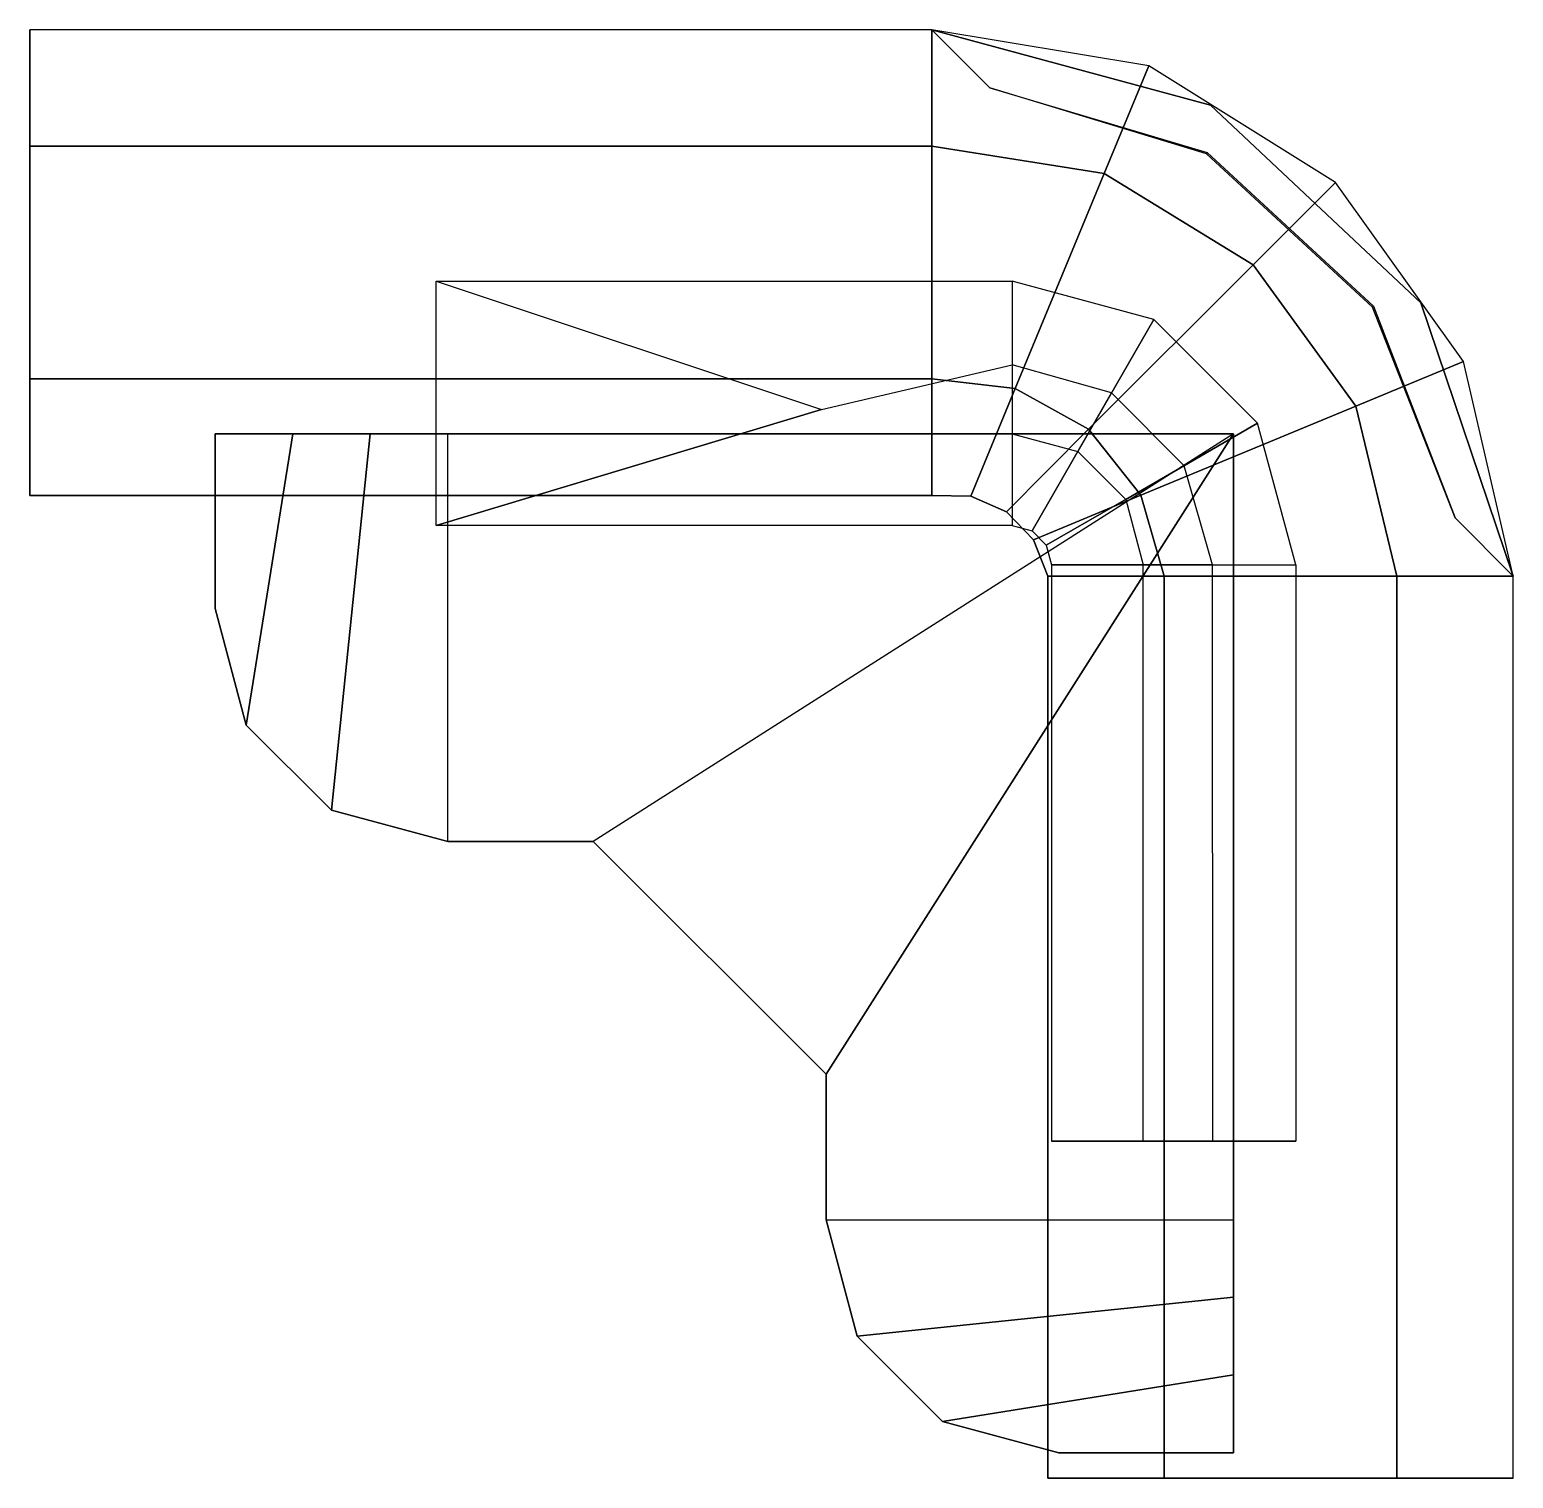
# Model space of a CAD drawing. Extents: x 0 to 51, y -49.8 to 0.
import ezdxf

# ---------------------------------------------------------------- set-up
doc = ezdxf.new("R2010")
doc.units = 0
doc.header["$MEASUREMENT"] = 0
doc.layers.add('ACE_PTO', color=151, linetype='Continuous')

msp = doc.modelspace()

# ---------------------------------------------------------------- linework, layer by layer
at = {"layer": 'ACE_PTO'}
for points in [[(31, 0, 124.61), (33, -2, 124.61), (33, -2, 27.09), (31, 0, 27.09)], [(13.97, -8.64, 20.16), (27.21, -13.05, 21.07), (13.97, -17.04, 4), (13.97, -13.89, 4)], [(13.97, -8.64, 20.16), (33.77, -8.64, 20.15), (33.77, -13.89, 4), (13.97, -13.89, 4)], [(13.97, -17.04, 4), (27.21, -13.05, 21.07), (33.77, -11.509999, 21.02), (33.77, -17.04, 4)], [(41.37, -13.89, 4), (41.37, -13.89), (6.37, -13.89), (6.37, -13.89, 4)], [(6.37, -13.89, 4), (6.37, -19.89, 4), (6.37, -19.89), (6.37, -13.89)], [(14.37, -27.89), (14.37, -13.89), (41.37, -13.89), (19.37, -27.89)], [(14.37, -27.89, 4), (14.37, -13.89, 4), (41.37, -13.89, 4), (19.37, -27.89, 4)], [(19.37, -27.89), (27.37, -35.89), (41.37, -13.89), (19.37, -27.89)], [(19.37, -27.89, 4), (27.37, -35.89, 4), (41.37, -13.89, 4), (19.37, -27.89, 4)], [(27.37, -40.89, 4), (41.37, -40.89, 4), (41.37, -13.89, 4), (27.37, -35.89, 4)], [(27.37, -40.89), (41.37, -40.89), (41.37, -13.89), (27.37, -35.89)], [(41.37, -13.89, 4), (41.37, -13.89), (41.37, -48.89), (41.37, -48.89, 4)], [(48.99, -16.77, 27.09), (50.99, -18.77, 27.09), (50.99, -18.77, 124.61), (48.99, -16.77, 124.61)], [(35.12, -18.39, 4), (35.12, -38.19, 4), (40.66, -38.19, 21.07), (40.65, -18.39, 21.02)], [(43.52, -18.39, 20.15), (43.52, -38.19, 20.16), (38.27, -38.19, 4), (38.27, -18.39, 4)], [(19.37, -27.89, 4), (14.37, -27.89, 4), (14.37, -27.89), (19.37, -27.89)], [(19.37, -27.89, 4), (27.37, -35.89, 4), (27.37, -35.89), (19.37, -27.89)], [(27.37, -35.89, 4), (27.37, -35.89), (27.37, -40.89), (27.37, -40.89, 4)], [(40.66, -38.19, 21.07), (43.52, -38.19, 20.16), (38.27, -38.19, 4), (35.12, -38.19, 4)], [(41.37, -48.89, 4), (35.37, -48.89, 4), (35.37, -48.89), (41.37, -48.89)]]:
    msp.add_3dface(points, dxfattribs=at)

# ---------------------------------------------------------------- meshes
mesh = msp.add_polymesh((2, 6), dxfattribs=dict(at, n_close=True))
for k, corner in enumerate([(0, 0, 27.09), (0, -4, 34.01), (0, -12, 34.01), (0, -16, 27.09), (0, -12, 20.16), (0, -4, 20.16), (31, 0, 27.09), (31, -4, 34.01), (31, -12, 34.01), (31, -16, 27.09), (31, -12, 20.16), (31, -4, 20.16)]):
    mesh.set_mesh_vertex(divmod(k, 6), corner)
mesh = msp.add_polymesh((2, 4), dxfattribs=at)
for k, corner in enumerate([(0, -16, 27.08), (0, -12, 34.01), (0, -4, 34.01), (0, 0, 27.08), (0, -16, 27.08), (0, -12, 20.15), (0, -4, 20.15), (0, 0, 27.08)]):
    mesh.set_mesh_vertex(divmod(k, 4), corner)
mesh = msp.add_polymesh((2, 4), dxfattribs=at)
for k, corner in enumerate([(0, -16, 124.61), (0, -12, 131.54), (0, -4, 131.54), (0, 0, 124.61), (0, -16, 124.61), (0, -12, 117.68), (0, -4, 117.68), (0, 0, 124.61)]):
    mesh.set_mesh_vertex(divmod(k, 4), corner)
mesh = msp.add_polymesh((2, 6), dxfattribs=dict(at, n_close=True))
for k, corner in enumerate([(0, 0, 124.61), (0, -4, 131.54), (0, -12, 131.54), (0, -16, 124.61), (0, -12, 117.69), (0, -4, 117.69), (31, 0, 124.61), (31, -4, 131.54), (31, -12, 131.54), (31, -16, 124.61), (31, -12, 117.69), (31, -4, 117.69)]):
    mesh.set_mesh_vertex(divmod(k, 6), corner)
mesh = msp.add_polymesh((2, 6), dxfattribs=dict(at, n_close=True))
for k, corner in enumerate([(0, 0, 77.63), (0, -4, 84.56), (0, -12, 84.56), (0, -16, 77.63), (0, -12, 70.7), (0, -4, 70.7), (31, 0, 77.63), (31, -4, 84.56), (31, -12, 84.56), (31, -16, 77.63), (31, -12, 70.7), (31, -4, 70.7)]):
    mesh.set_mesh_vertex(divmod(k, 6), corner)
mesh = msp.add_polymesh((2, 4), dxfattribs=at)
for k, corner in enumerate([(0, -16, 77.63), (0, -12, 84.56), (0, -4, 84.56), (0, 0, 77.63), (0, -16, 77.63), (0, -12, 70.7), (0, -4, 70.7), (0, 0, 77.63)]):
    mesh.set_mesh_vertex(divmod(k, 4), corner)
mesh = msp.add_polymesh((2, 4), dxfattribs=at)
for k, corner in enumerate([(31, 0, 124.61), (40.58, -2.59, 124.61), (47.81, -9.38, 124.61), (50.99, -18.77, 124.61), (31, 0, 27.09), (40.58, -2.59, 27.09), (47.81, -9.38, 27.09), (50.99, -18.77, 27.09)]):
    mesh.set_mesh_vertex(divmod(k, 4), corner)
mesh = msp.add_polymesh((5, 6), dxfattribs=dict(at, n_close=True))
for k, corner in enumerate([(31, 0, 27.09), (31, -4, 34.01), (31, -12, 34.01), (31, -16, 27.09), (31, -12, 20.16), (31, -4, 20.16), (38.46, -1.24, 27.09), (36.93, -4.94, 34.01), (33.87, -12.33, 34.01), (32.34, -16.03, 27.09), (33.87, -12.33, 20.16), (36.93, -4.94, 20.16), (44.88, -5.25, 27.09), (42.05, -8.08, 34.01), (36.39, -13.729999, 34.01), (33.57, -16.56, 27.09), (36.39, -13.729999, 20.16), (42.05, -8.08, 20.16), (49.28, -11.4, 27.09), (45.58, -12.929999, 34.01), (38.19, -15.99, 34.01), (34.5, -17.53, 27.09), (38.19, -15.99, 20.16), (45.58, -12.929999, 20.16), (50.99, -18.77, 27.09), (46.99, -18.77, 34.01), (38.99, -18.77, 34.01), (34.99, -18.77, 27.09), (38.99, -18.77, 20.16), (46.99, -18.77, 20.16)]):
    mesh.set_mesh_vertex(divmod(k, 6), corner)
mesh = msp.add_polymesh((5, 6), dxfattribs=dict(at, n_close=True))
for k, corner in enumerate([(31, 0, 124.61), (31, -4, 131.54), (31, -12, 131.54), (31, -16, 124.61), (31, -12, 117.69), (31, -4, 117.69), (38.46, -1.24, 124.61), (36.93, -4.94, 131.54), (33.87, -12.33, 131.54), (32.34, -16.03, 124.61), (33.87, -12.33, 117.69), (36.93, -4.94, 117.69), (44.88, -5.25, 124.61), (42.05, -8.08, 131.54), (36.39, -13.729999, 131.54), (33.57, -16.56, 124.61), (36.39, -13.729999, 117.69), (42.05, -8.08, 117.69), (49.28, -11.4, 124.61), (45.58, -12.929999, 131.54), (38.19, -15.99, 131.54), (34.5, -17.53, 124.61), (38.19, -15.99, 117.69), (45.58, -12.929999, 117.69), (50.99, -18.77, 124.61), (46.99, -18.77, 131.54), (38.99, -18.77, 131.54), (34.99, -18.77, 124.61), (38.99, -18.77, 117.69), (46.99, -18.77, 117.69)]):
    mesh.set_mesh_vertex(divmod(k, 6), corner)
mesh = msp.add_polymesh((5, 6), dxfattribs=dict(at, n_close=True))
for k, corner in enumerate([(31, 0, 77.63), (31, -4, 84.56), (31, -12, 84.56), (31, -16, 77.63), (31, -12, 70.7), (31, -4, 70.7), (38.46, -1.24, 77.63), (36.93, -4.94, 84.56), (33.87, -12.33, 84.56), (32.34, -16.03, 77.63), (33.87, -12.33, 70.7), (36.93, -4.94, 70.7), (44.88, -5.25, 77.63), (42.05, -8.08, 84.56), (36.39, -13.729999, 84.56), (33.57, -16.56, 77.63), (36.39, -13.729999, 70.7), (42.05, -8.08, 70.7), (49.28, -11.4, 77.63), (45.58, -12.929999, 84.56), (38.19, -15.99, 84.56), (34.5, -17.53, 77.63), (38.19, -15.99, 70.7), (45.58, -12.929999, 70.7), (50.99, -18.77, 77.63), (46.99, -18.77, 84.56), (38.99, -18.77, 84.56), (34.99, -18.77, 77.63), (38.99, -18.77, 70.7), (46.99, -18.77, 70.7)]):
    mesh.set_mesh_vertex(divmod(k, 6), corner)
mesh = msp.add_polymesh((2, 4), dxfattribs=at)
for k, corner in enumerate([(33, -2, 124.61), (40.47, -4.22, 124.61), (46.19, -9.5, 124.61), (48.99, -16.77, 124.61), (33, -2, 27.09), (40.44, -4.26, 27.09), (46.15, -9.53, 27.09), (48.99, -16.77, 27.09)]):
    mesh.set_mesh_vertex(divmod(k, 4), corner)
mesh = msp.add_polymesh((2, 4), dxfattribs=at)
for k, corner in enumerate([(33.77, -13.89, 4), (36.02, -14.49, 4), (37.67, -16.14, 4), (38.27, -18.39, 4), (33.77, -8.64, 20.15), (38.64, -9.96, 20.15), (42.2, -13.52, 20.15), (43.52, -18.39, 20.15)]):
    mesh.set_mesh_vertex(divmod(k, 4), corner)
mesh = msp.add_polymesh((2, 4), dxfattribs=at)
for k, corner in enumerate([(33.77, -17.04, 4), (34.45, -17.22, 4), (34.94, -17.71, 4), (35.12, -18.39, 4), (33.77, -11.509999, 21.02), (37.18, -12.479999, 21.02), (39.68, -14.98, 21.02), (40.65, -18.39, 21.02)]):
    mesh.set_mesh_vertex(divmod(k, 4), corner)
mesh = msp.add_polymesh((2, 4), dxfattribs=at)
for k, corner in enumerate([(6.37, -19.89), (7.44, -23.89), (10.37, -26.82), (14.37, -27.89), (6.37, -13.89), (9.04, -13.89), (11.7, -13.89), (14.37, -13.89)]):
    mesh.set_mesh_vertex(divmod(k, 4), corner)
mesh = msp.add_polymesh((2, 4), dxfattribs=at)
for k, corner in enumerate([(6.37, -19.89, 4), (7.44, -23.89, 4), (10.37, -26.82, 4), (14.37, -27.89, 4), (6.37, -13.89, 4), (9.04, -13.89, 4), (11.7, -13.89, 4), (14.37, -13.89, 4)]):
    mesh.set_mesh_vertex(divmod(k, 4), corner)
mesh = msp.add_polymesh((2, 6), dxfattribs=dict(at, n_close=True))
for k, corner in enumerate([(50.99, -18.77, 27.09), (46.99, -18.77, 34.01), (38.99, -18.77, 34.01), (34.99, -18.77, 27.09), (38.99, -18.77, 20.16), (46.99, -18.77, 20.16), (50.99, -49.77, 27.09), (46.99, -49.77, 34.01), (38.99, -49.77, 34.01), (34.99, -49.77, 27.09), (38.99, -49.77, 20.16), (46.99, -49.77, 20.16)]):
    mesh.set_mesh_vertex(divmod(k, 6), corner)
mesh = msp.add_polymesh((2, 6), dxfattribs=dict(at, n_close=True))
for k, corner in enumerate([(50.99, -18.77, 124.61), (46.99, -18.77, 131.54), (38.99, -18.77, 131.54), (34.99, -18.77, 124.61), (38.99, -18.77, 117.69), (46.99, -18.77, 117.69), (50.99, -49.77, 124.61), (46.99, -49.77, 131.54), (38.99, -49.77, 131.54), (34.99, -49.77, 124.61), (38.99, -49.77, 117.69), (46.99, -49.77, 117.69)]):
    mesh.set_mesh_vertex(divmod(k, 6), corner)
mesh = msp.add_polymesh((2, 6), dxfattribs=dict(at, n_close=True))
for k, corner in enumerate([(50.99, -18.77, 77.63), (46.99, -18.77, 84.56), (38.99, -18.77, 84.56), (34.99, -18.77, 77.63), (38.99, -18.77, 70.7), (46.99, -18.77, 70.7), (50.99, -49.77, 77.63), (46.99, -49.77, 84.56), (38.99, -49.77, 84.56), (34.99, -49.77, 77.63), (38.99, -49.77, 70.7), (46.99, -49.77, 70.7)]):
    mesh.set_mesh_vertex(divmod(k, 6), corner)
mesh = msp.add_polymesh((2, 4), dxfattribs=at)
for k, corner in enumerate([(6.37, -19.89, 4), (7.44, -23.89, 4), (10.37, -26.82, 4), (14.37, -27.89, 4), (6.37, -19.89), (7.44, -23.89), (10.37, -26.82), (14.37, -27.89)]):
    mesh.set_mesh_vertex(divmod(k, 4), corner)
mesh = msp.add_polymesh((2, 4), dxfattribs=at)
for k, corner in enumerate([(27.37, -40.89, 4), (28.44, -44.89, 4), (31.37, -47.82, 4), (35.37, -48.89, 4), (27.37, -40.89), (28.44, -44.89), (31.37, -47.82), (35.37, -48.89)]):
    mesh.set_mesh_vertex(divmod(k, 4), corner)
mesh = msp.add_polymesh((2, 4), dxfattribs=at)
for k, corner in enumerate([(35.37, -48.89), (31.37, -47.82), (28.44, -44.89), (27.37, -40.89), (41.37, -48.89), (41.37, -46.22), (41.37, -43.55), (41.37, -40.89)]):
    mesh.set_mesh_vertex(divmod(k, 4), corner)
mesh = msp.add_polymesh((2, 4), dxfattribs=at)
for k, corner in enumerate([(35.37, -48.89, 4), (31.37, -47.82, 4), (28.44, -44.89, 4), (27.37, -40.89, 4), (41.37, -48.89, 4), (41.37, -46.22, 4), (41.37, -43.55, 4), (41.37, -40.89, 4)]):
    mesh.set_mesh_vertex(divmod(k, 4), corner)
mesh = msp.add_polymesh((2, 4), dxfattribs=at)
for k, corner in enumerate([(34.99, -49.77, 27.08), (38.99, -49.77, 34.01), (46.99, -49.77, 34.01), (50.99, -49.77, 27.08), (34.99, -49.77, 27.08), (38.99, -49.77, 20.15), (46.99, -49.77, 20.15), (50.99, -49.77, 27.08)]):
    mesh.set_mesh_vertex(divmod(k, 4), corner)
mesh = msp.add_polymesh((2, 4), dxfattribs=at)
for k, corner in enumerate([(34.99, -49.77, 124.61), (38.99, -49.77, 131.54), (46.99, -49.77, 131.54), (50.99, -49.77, 124.61), (34.99, -49.77, 124.61), (38.99, -49.77, 117.68), (46.99, -49.77, 117.68), (50.99, -49.77, 124.61)]):
    mesh.set_mesh_vertex(divmod(k, 4), corner)
mesh = msp.add_polymesh((2, 4), dxfattribs=at)
for k, corner in enumerate([(34.99, -49.77, 77.63), (38.99, -49.77, 84.56), (46.99, -49.77, 84.56), (50.99, -49.77, 77.63), (34.99, -49.77, 77.63), (38.99, -49.77, 70.7), (46.99, -49.77, 70.7), (50.99, -49.77, 77.63)]):
    mesh.set_mesh_vertex(divmod(k, 4), corner)

doc.saveas('drawing.dxf')
